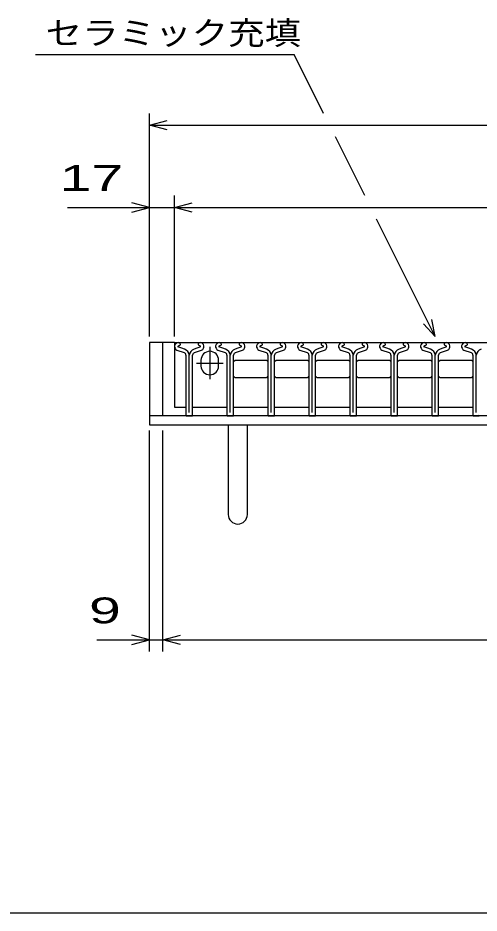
# Model space of a CAD drawing. Units: millimetres, scale not verified. Extents: x -1456 to 1389, y -1026 to 839.
# Drawn here: x -1034 to -720, y -921 to -312 of the extents above; entities that cross this region are included whole.
import ezdxf
from ezdxf.enums import TextEntityAlignment as Align

# ---------------------------------------------------------------- set-up
doc = ezdxf.new("R2010")
doc.units = ezdxf.units.MM
doc.header["$LTSCALE"] = 8
for name, color, linetype, lineweight in [('0_2', 150, 'Continuous', 25), ('16', 3, 'Continuous', 25), ('19', 6, 'Continuous', 25), ('22', 2, 'Continuous', 25)]:
    doc.layers.add(name, color=color, linetype=linetype, lineweight=lineweight)
doc.styles.add('ベクトル', font='')
doc.styles.get('ベクトル').set_extended_font_data('ベクトル')

msp = doc.modelspace()

# ---------------------------------------------------------------- linework, layer by layer
at = {"layer": '0_2'}
msp.add_line((1388.8, -921.2), (-1379.2, -921.2), dxfattribs=at)
at = {"layer": '16'}
for p, q in [((-927, -532.7), (-433, -532.7)), ((-927, -532.7), (-927, -576.7)), ((-920.299, -537.228), (-924.619, -535.708)), ((-924.46, -535.013), (-923.02, -534.313)), ((-923.02, -534.313), (-923.02, -534.083)), ((-909.402, -535.708), (-913.722, -537.228)), ((-911.001, -534.083), (-911.001, -534.313)), ((-911.001, -534.313), (-909.561, -535.013)), ((-903.05, -535.7), (-903.05, -557.7)), ((-892.399, -537.228), (-896.719, -535.708)), ((-896.56, -535.013), (-895.12, -534.313)), ((-895.12, -534.313), (-895.12, -534.083)), ((-881.502, -535.708), (-885.822, -537.228)), ((-883.101, -534.083), (-883.101, -534.313)), ((-883.101, -534.313), (-881.661, -535.013)), ((-864.499, -537.228), (-868.819, -535.708)), ((-868.66, -535.013), (-867.22, -534.313)), ((-867.22, -534.313), (-867.22, -534.083)), ((-853.602, -535.708), (-857.922, -537.228)), ((-855.201, -534.083), (-855.201, -534.313)), ((-855.201, -534.313), (-853.761, -535.013)), ((-836.599, -537.228), (-840.919, -535.708)), ((-840.76, -535.013), (-839.32, -534.313)), ((-839.32, -534.313), (-839.32, -534.083)), ((-825.702, -535.708), (-830.022, -537.228)), ((-827.301, -534.083), (-827.301, -534.313)), ((-827.301, -534.313), (-825.861, -535.013)), ((-808.699, -537.228), (-813.019, -535.708)), ((-812.86, -535.013), (-811.42, -534.313)), ((-811.42, -534.313), (-811.42, -534.083)), ((-797.802, -535.708), (-802.122, -537.228)), ((-799.401, -534.083), (-799.401, -534.313)), ((-799.401, -534.313), (-797.961, -535.013)), ((-780.799, -537.228), (-785.119, -535.708)), ((-784.96, -535.013), (-783.52, -534.313)), ((-783.52, -534.313), (-783.52, -534.083)), ((-769.902, -535.708), (-774.222, -537.228)), ((-771.501, -534.083), (-771.501, -534.313)), ((-771.501, -534.313), (-770.061, -535.013)), ((-752.899, -537.228), (-757.219, -535.708)), ((-757.06, -535.013), (-755.62, -534.313)), ((-755.62, -534.313), (-755.62, -534.083)), ((-742.002, -535.708), (-746.322, -537.228)), ((-743.601, -534.083), (-743.601, -534.313)), ((-743.601, -534.313), (-742.161, -535.013)), ((-724.999, -537.228), (-729.319, -535.708)), ((-729.16, -535.013), (-727.72, -534.313)), ((-727.72, -534.313), (-727.72, -534.083)), ((-925.379, -537.879), (-920.509, -539.589)), ((-919.31, -541.292), (-919.31, -582.012)), ((-917, -580.41), (-917, -541.34)), ((-914.71, -582.012), (-914.71, -541.292)), ((-913.512, -539.589), (-908.642, -537.879)), ((-897.479, -537.879), (-892.609, -539.589)), ((-891.41, -541.292), (-891.41, -582.012)), ((-889.1, -580.41), (-889.1, -541.34)), ((-886.81, -582.012), (-886.81, -541.292)), ((-885.612, -539.589), (-880.742, -537.879)), ((-869.579, -537.879), (-864.709, -539.589)), ((-863.51, -541.292), (-863.51, -582.012)), ((-861.2, -580.41), (-861.2, -541.34)), ((-858.91, -582.012), (-858.91, -541.292)), ((-857.712, -539.589), (-852.842, -537.879)), ((-841.679, -537.879), (-836.809, -539.589)), ((-835.61, -541.292), (-835.61, -582.012)), ((-833.3, -580.41), (-833.3, -541.34)), ((-831.01, -582.012), (-831.01, -541.292)), ((-829.812, -539.589), (-824.942, -537.879)), ((-813.779, -537.879), (-808.909, -539.589)), ((-807.71, -541.292), (-807.71, -582.012)), ((-805.4, -580.41), (-805.4, -541.34)), ((-803.11, -582.012), (-803.11, -541.292)), ((-801.912, -539.589), (-797.042, -537.879)), ((-785.879, -537.879), (-781.009, -539.589)), ((-779.81, -541.292), (-779.81, -582.012)), ((-777.5, -580.41), (-777.5, -541.34)), ((-775.21, -582.012), (-775.21, -541.292)), ((-774.012, -539.589), (-769.142, -537.879)), ((-757.979, -537.879), (-753.109, -539.589)), ((-751.91, -541.292), (-751.91, -582.012)), ((-749.6, -580.41), (-749.6, -541.34)), ((-747.31, -582.012), (-747.31, -541.292)), ((-746.112, -539.589), (-741.242, -537.879)), ((-730.079, -537.879), (-725.209, -539.589)), ((-724.01, -541.292), (-724.01, -582.012)), ((-721.7, -580.41), (-721.7, -541.34)), ((-912.05, -546.7), (-894.05, -546.7)), ((-909.05, -544.7), (-909.05, -548.7)), ((-897.05, -548.7), (-897.05, -544.7)), ((-886.85, -545.7), (-885.85, -544.7)), ((-885.85, -544.7), (-864.45, -544.7)), ((-864.45, -544.7), (-863.45, -545.7)), ((-858.95, -545.7), (-857.95, -544.7)), ((-857.95, -544.7), (-836.55, -544.7)), ((-836.55, -544.7), (-835.55, -545.7)), ((-831.05, -545.7), (-830.05, -544.7)), ((-830.05, -544.7), (-808.65, -544.7)), ((-808.65, -544.7), (-807.65, -545.7)), ((-803.15, -545.7), (-802.15, -544.7)), ((-802.15, -544.7), (-780.75, -544.7)), ((-780.75, -544.7), (-779.75, -545.7)), ((-775.25, -545.7), (-774.25, -544.7)), ((-774.25, -544.7), (-752.85, -544.7)), ((-752.85, -544.7), (-751.85, -545.7)), ((-747.35, -545.7), (-746.35, -544.7)), ((-746.35, -544.7), (-724.95, -544.7)), ((-724.95, -544.7), (-723.95, -545.7)), ((-885.85, -556.7), (-886.85, -555.7)), ((-864.45, -556.7), (-885.85, -556.7)), ((-863.45, -555.7), (-864.45, -556.7)), ((-857.95, -556.7), (-858.95, -555.7)), ((-836.55, -556.7), (-857.95, -556.7)), ((-835.55, -555.7), (-836.55, -556.7)), ((-830.05, -556.7), (-831.05, -555.7)), ((-808.65, -556.7), (-830.05, -556.7)), ((-807.65, -555.7), (-808.65, -556.7)), ((-802.15, -556.7), (-803.15, -555.7)), ((-780.75, -556.7), (-802.15, -556.7)), ((-779.75, -555.7), (-780.75, -556.7)), ((-774.25, -556.7), (-775.25, -555.7)), ((-752.85, -556.7), (-774.25, -556.7)), ((-751.85, -555.7), (-752.85, -556.7)), ((-746.35, -556.7), (-747.35, -555.7)), ((-724.95, -556.7), (-746.35, -556.7)), ((-723.95, -555.7), (-724.95, -556.7)), ((-927, -576.7), (-919.3, -576.7)), ((-914.7, -576.7), (-891.4, -576.7)), ((-886.8, -576.7), (-863.5, -576.7)), ((-858.9, -576.7), (-835.6, -576.7)), ((-831, -576.7), (-807.7, -576.7)), ((-803.1, -576.7), (-779.8, -576.7)), ((-775.2, -576.7), (-751.9, -576.7)), ((-747.3, -576.7), (-724, -576.7)), ((-918.61, -582.712), (-915.41, -582.712)), ((-890.71, -582.712), (-887.51, -582.712)), ((-862.81, -582.712), (-859.61, -582.712)), ((-834.91, -582.712), (-831.71, -582.712)), ((-807.01, -582.712), (-803.81, -582.712)), ((-779.11, -582.712), (-775.91, -582.712)), ((-751.21, -582.712), (-748.01, -582.712)), ((-723.31, -582.712), (-720.11, -582.712))]:
    msp.add_line(p, q, dxfattribs=at)
for centre, radius, start, end in [((-924.31, -535.4), 2.7, 90.98, 246.68), ((-924.295, -535.416), 0.44, 111.91, 222.33), ((-924.469, -534.146), 1.45, 2.5, 85.55), ((-909.552, -534.146), 1.45, 94.45, 177.5), ((-909.711, -535.4), 2.7, 293.32, 89.02002), ((-909.726, -535.416), 0.44, 317.67, 68.08999), ((-896.41, -535.4), 2.7, 90.98, 246.68), ((-896.395, -535.416), 0.44, 111.91, 222.33), ((-896.569, -534.146), 1.45, 2.5, 85.55), ((-881.652, -534.146), 1.45, 94.45, 177.5), ((-881.811, -535.4), 2.7, 293.32, 89.02002), ((-881.826, -535.416), 0.44, 317.67, 68.08999), ((-868.51, -535.4), 2.7, 90.98, 246.68), ((-868.495, -535.416), 0.44, 111.91, 222.33), ((-868.669, -534.146), 1.45, 2.5, 85.55), ((-853.752, -534.146), 1.45, 94.45, 177.5), ((-853.911, -535.4), 2.7, 293.32, 89.02002), ((-853.926, -535.416), 0.44, 317.67, 68.08999), ((-840.61, -535.4), 2.7, 90.98, 246.68), ((-840.595, -535.416), 0.44, 111.91, 222.33), ((-840.769, -534.146), 1.45, 2.5, 85.55), ((-825.852, -534.146), 1.45, 94.45, 177.5), ((-826.011, -535.4), 2.7, 293.32, 89.02002), ((-826.026, -535.416), 0.44, 317.67, 68.08999), ((-812.71, -535.4), 2.7, 90.98, 246.68), ((-812.695, -535.416), 0.44, 111.91, 222.33), ((-812.869, -534.146), 1.45, 2.5, 85.55), ((-797.952, -534.146), 1.45, 94.45, 177.5), ((-798.111, -535.4), 2.7, 293.32, 89.02002), ((-798.126, -535.416), 0.44, 317.67, 68.08999), ((-784.81, -535.4), 2.7, 90.98, 246.68), ((-784.795, -535.416), 0.44, 111.91, 222.33), ((-784.969, -534.146), 1.45, 2.5, 85.55), ((-770.052, -534.146), 1.45, 94.45, 177.5), ((-770.211, -535.4), 2.7, 293.32, 89.02002), ((-770.226, -535.416), 0.44, 317.67, 68.08999), ((-756.91, -535.4), 2.7, 90.98, 246.68), ((-756.895, -535.416), 0.44, 111.91, 222.33), ((-757.069, -534.146), 1.45, 2.5, 85.55), ((-742.152, -534.146), 1.45, 94.45, 177.5), ((-742.311, -535.4), 2.7, 293.32, 89.02002), ((-742.326, -535.416), 0.44, 317.67, 68.08999), ((-729.01, -535.4), 2.7, 90.98, 246.68), ((-728.995, -535.416), 0.44, 111.91, 222.33), ((-729.169, -534.146), 1.45, 2.5, 85.55), ((-921.109, -541.289), 1.8, 0, 70.58), ((-921.59, -541.643), 4.6, 3.78, 73.7), ((-912.431, -541.643), 4.6, 106.3, 176.22), ((-912.912, -541.289), 1.8, 109.42, 180), ((-903.05, -544.7), 6, 0, 180), ((-893.209, -541.289), 1.8, 0, 70.58), ((-893.69, -541.643), 4.6, 3.78, 73.7), ((-884.531, -541.643), 4.6, 106.3, 176.22), ((-885.012, -541.289), 1.8, 109.42, 180), ((-865.309, -541.289), 1.8, 0, 70.58), ((-865.79, -541.643), 4.6, 3.78, 73.7), ((-856.631, -541.643), 4.6, 106.3, 176.22), ((-857.112, -541.289), 1.8, 109.42, 180), ((-837.409, -541.289), 1.8, 0, 70.58), ((-837.89, -541.643), 4.6, 3.78, 73.7), ((-828.731, -541.643), 4.6, 106.3, 176.22), ((-829.212, -541.289), 1.8, 109.42, 180), ((-809.509, -541.289), 1.8, 0, 70.58), ((-809.99, -541.643), 4.6, 3.78, 73.7), ((-800.831, -541.643), 4.6, 106.3, 176.22), ((-801.312, -541.289), 1.8, 109.42, 180), ((-781.609, -541.289), 1.8, 0, 70.58), ((-782.09, -541.643), 4.6, 3.78, 73.7), ((-772.931, -541.643), 4.6, 106.3, 176.22), ((-773.412, -541.289), 1.8, 109.42, 180), ((-753.709, -541.289), 1.8, 0, 70.58), ((-754.19, -541.643), 4.6, 3.78, 73.7), ((-745.031, -541.643), 4.6, 106.3, 176.22), ((-745.512, -541.289), 1.8, 109.42, 180), ((-725.809, -541.289), 1.8, 0, 70.58), ((-726.29, -541.643), 4.6, 3.78, 73.7), ((-717.131, -541.643), 4.6, 106.3, 176.22), ((-903.05, -548.7), 6, 180, 0), ((-918.61, -582.012), 0.7, 180, 270), ((-915.41, -582.012), 0.7, 270, 0), ((-890.71, -582.012), 0.7, 180, 270), ((-887.51, -582.012), 0.7, 270, 0), ((-862.81, -582.012), 0.7, 180, 270), ((-859.61, -582.012), 0.7, 270, 0), ((-834.91, -582.012), 0.7, 180, 270), ((-831.71, -582.012), 0.7, 270, 0), ((-807.01, -582.012), 0.7, 180, 270), ((-803.81, -582.012), 0.7, 270, 0), ((-779.11, -582.012), 0.7, 180, 270), ((-775.91, -582.012), 0.7, 270, 0), ((-751.21, -582.012), 0.7, 180, 270), ((-748.01, -582.012), 0.7, 270, 0), ((-723.31, -582.012), 0.7, 180, 270), ((-720.11, -582.012), 0.7, 270, 0)]:
    msp.add_arc(centre, radius, start, end, dxfattribs=at)
at = {"layer": '19'}
for p, q in [((-927, -532.7), (-944, -532.7)), ((-944, -532.7), (-944, -588.7)), ((-935, -582.7), (-935, -532.7)), ((-935, -582.7), (-944, -582.7)), ((-425, -582.7), (-935, -582.7)), ((-944, -588.7), (-416, -588.7)), ((-890.5, -588.7), (-890.5, -649.81)), ((-877.5, -649.81), (-877.5, -588.7))]:
    msp.add_line(p, q, dxfattribs=at)
msp.add_arc((-884, -649.81), 6.5, 180, 0, dxfattribs=at)
at = {"layer": '22', "color": 4}
for p, q in [((-1021.6, -336.7), (-845.6, -336.7)), ((-825.6, -376.7), (-845.6, -336.7)), ((-944, -528.7), (-944, -376.7)), ((-944, -384.7), (-932, -381.5)), ((-932, -387.9), (-944, -384.7)), ((-944, -384.7), (-416, -384.7)), ((-797.6, -432.7), (-817.6, -392.7)), ((-944, -528.7), (-944, -432.7)), ((-927, -528.7), (-927, -432.7)), ((-944, -440.7), (-956, -437.5)), ((-927, -440.7), (-915, -437.5)), ((-1000, -440.7), (-944, -440.7)), ((-956, -443.9), (-944, -440.7)), ((-944, -440.7), (-927, -440.7)), ((-915, -443.9), (-927, -440.7)), ((-927, -440.7), (-433, -440.7)), ((-749.6, -528.7), (-789.6, -448.7)), ((-749.6, -528.7), (-752, -517.02)), ((-749.6, -528.7), (-757.6, -519.9)), ((-944, -743.1), (-944, -592.7)), ((-935, -743.1), (-935, -592.7)), ((-980, -735.1), (-944, -735.1)), ((-944, -735.1), (-956, -731.9)), ((-956, -738.3), (-944, -735.1)), ((-944, -735.1), (-935, -735.1)), ((-935, -735.1), (-923, -731.9)), ((-923, -738.3), (-935, -735.1)), ((-935, -735.1), (-425, -735.1))]:
    msp.add_line(p, q, dxfattribs=at)

# ---------------------------------------------------------------- texts
at = {"layer": '22', "style": 'ベクトル'}
for s, height, width, p in [('セラミック充填', 15.84, 1.15, (-1014.8, -321.9)), (' 17 ', 17.6, 1.65, (-1016, -420.7)), (' 9 ', 17.6, 1.65, (-996, -715.1))]:
    msp.add_text(s, height=height, dxfattribs=dict(at, width=width)).set_placement(p, align=Align.MIDDLE_LEFT)

doc.saveas('drawing.dxf')
